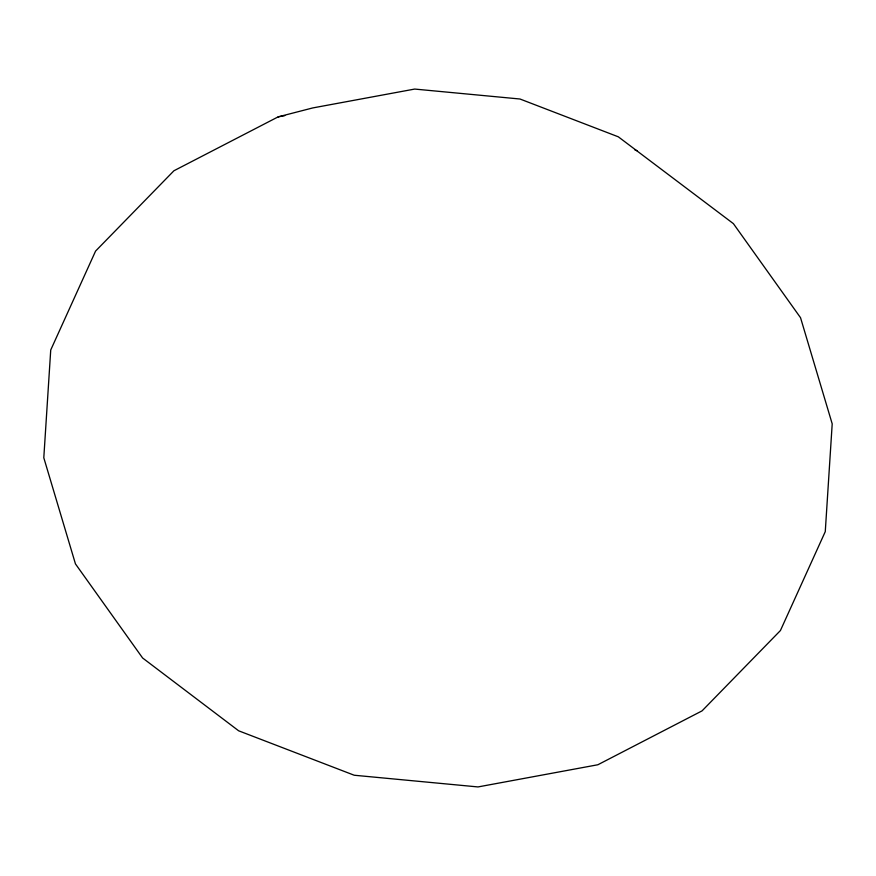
<?xml version="1.0" encoding="UTF-8"?>
<svg xmlns="http://www.w3.org/2000/svg" width="876" height="876" viewBox="0 0 876 876"><rect width="100%" height="100%" fill="white"/><g stroke="black" fill="none" stroke-linecap="round" stroke-linejoin="round"><path stroke-width="1.31" d="M278.141 116.869L173.93 170.765L95.572 251.094L50.731 349.995L43.8 457.776L75.456 563.903L142.602 657.986L238.655 730.803L354.233 775.238L478 786.933L597.859 764.759L702.07 710.863L780.428 630.534L825.269 531.633L832.2 423.853L800.544 317.725L733.398 223.643L618.303 136.809L519.994 99.01L414.698 89.067L312.743 107.934L278.141 116.869L284.799 115.643M634.804 149.851L637.345 150.825"/></g></svg>
